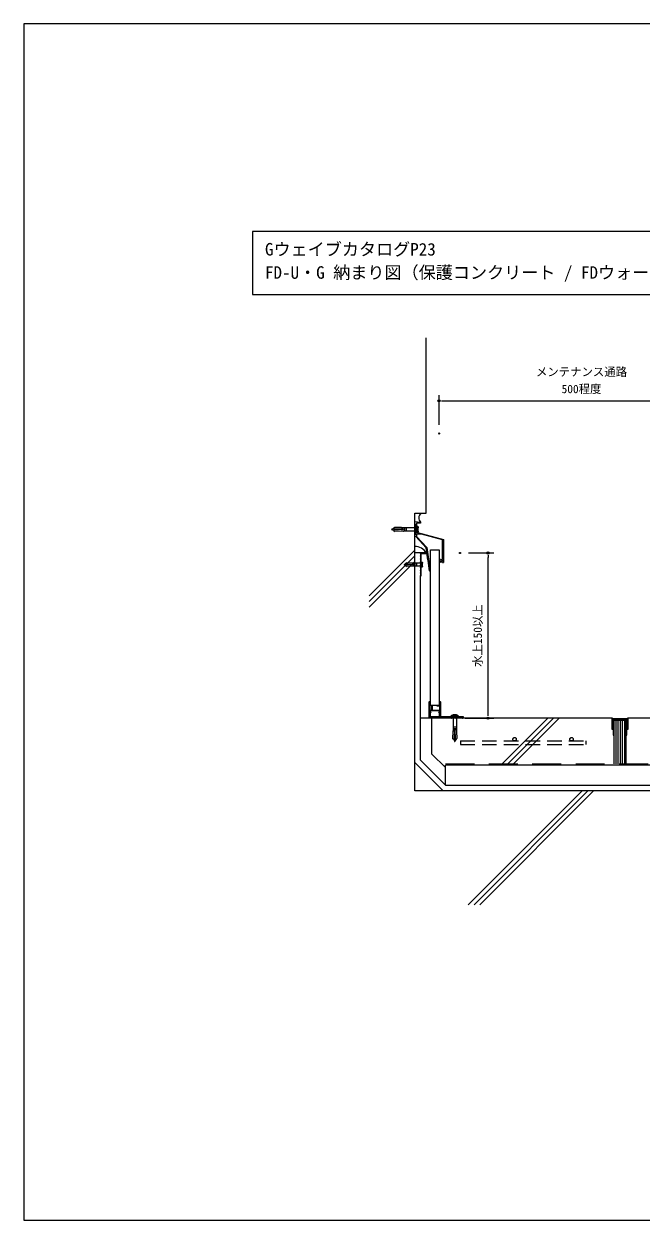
# Model space of a CAD drawing. Units: millimetres, scale not verified. Extents: x -1485 to 1485, y -1050 to 1050.
# Drawn here: x -1485 to -402, y -1050 to 1050 of the extents above; entities that cross this region are included whole.
import ezdxf
from ezdxf.enums import TextEntityAlignment as Align

# ---------------------------------------------------------------- set-up
doc = ezdxf.new("R2010")
doc.units = ezdxf.units.MM
doc.header["$LTSCALE"] = 4
doc.header["$PDMODE"] = 32
doc.header["$PDSIZE"] = 2
doc.linetypes.add('USER1', pattern=[19.05, 12.7, -6.35])
doc.linetypes.add('USER2', pattern=[9.525, 6.35, -3.175])
for name, color, linetype, lineweight in [('0-0_0', 7, 'Continuous', 18), ('0-3_HATCH', 9, 'Continuous', 18), ('0-4_KUTAI', 3, 'Continuous', 18), ('0-5_BOUSUI', 1, 'Continuous', 18), ('0-6_KANAMONO_SCREW', 4, 'Continuous', 18), ('0-7_dannnetu', 6, 'Continuous', 18), ('0-8_KANAMONO', 4, 'Continuous', 18), ('0-9_buhin', 2, 'Continuous', 18), ('0-A_tensen', 7, 'USER2', 18), ('0-C_MOJI', 7, 'Continuous', 18), ('0-F_bousui2', 7, 'USER1', 18)]:
    doc.layers.add(name, color=color, linetype=linetype, lineweight=lineweight)
doc.layers.add('0-1_WAKU', color=7, linetype='Continuous')
doc.layers.add('0-2_DEFPOINTS', color=7, linetype='Continuous')
doc.styles.add('ＭＳ ゴシック', font='')
doc.styles.get('ＭＳ ゴシック').set_extended_font_data('MS Gothic')

# ---------------------------------------------------------------- blocks, each defined once
blk = doc.blocks.new('hps6-15-40')
at = {"layer": '0-6_KANAMONO_SCREW'}
for p, q in [((-5.5, 2), (5.5, 2)), ((-5.5, 0), (-5.5, 2)), ((-5.5, 0), (-4, 0)), ((-4.25, 2.5), (-3, 2.75)), ((-4.25, 2.5), (-4.25, 2)), ((-4, 0), (4, 0)), ((3, 2.75), (-3, 2.75)), ((4, 0), (5.5, 0)), ((4.25, 2), (4.25, 2.5)), ((5.5, 2), (5.5, 0)), ((-3, -1), (-3, -23)), ((-3, -18), (3, -18)), ((-3, -21), (3, -21)), ((3, -1), (3, -23)), ((-3.154, -26.497), (-3.689, -38.622)), ((-3, -40), (-3.689, -38.622)), ((-2.905, -26.508), (-3.154, -26.497)), ((-3.011, -23.25), (-3.143, -26.247)), ((-2.893, -26.258), (-3.143, -26.247)), ((-2.761, -23.261), (-3.011, -23.25)), ((-2.75, -23.011), (-3, -23)), ((-1, -40), (-3, -40)), ((-2.75, -23.011), (-2.905, -26.508)), ((-1.913, -40), (-0.462, -43.504)), ((-1.616, -40.717), (1.251, -40)), ((-0.25, -23), (-1, -40)), ((-0.958, -39.052), (0.937, -38.579)), ((-0.891, -37.536), (0.872, -37.095)), ((-0.824, -36.019), (0.806, -35.611)), ((-0.757, -34.502), (0.741, -34.128)), ((-0.691, -32.985), (0.675, -32.644)), ((-0.624, -31.469), (0.61, -31.16)), ((-0.557, -29.952), (0.545, -29.677)), ((-0.49, -28.435), (0.479, -28.193)), ((-0.423, -26.919), (0.414, -26.709)), ((-0.356, -25.402), (0.348, -25.226)), ((-0.289, -23.885), (0.283, -23.742)), ((-0.25, -23), (0.25, -23)), ((0.25, -23), (1, -40)), ((1.913, -40), (0.462, -43.504)), ((1, -40), (3, -40)), ((2.75, -23.011), (3, -23)), ((2.75, -23.011), (2.905, -26.508)), ((2.761, -23.261), (3.011, -23.25)), ((2.893, -26.258), (3.143, -26.247)), ((2.905, -26.508), (3.154, -26.497)), ((3, -40), (3.689, -38.622)), ((3.011, -23.25), (3.143, -26.247)), ((3.154, -26.497), (3.689, -38.622))]:
    blk.add_line(p, q, dxfattribs=at)
blk.add_lwpolyline([(3, 2.75), (4.25, 2.5), (-4.25, 2.5)], dxfattribs=at)
for centre, radius, start, end in [((-4, -1), 1, 0, 90), ((4, -1), 1, 90, 180), ((0, -43.313), 0.5, 202.5, 337.5)]:
    blk.add_arc(centre, radius, start, end, dxfattribs=at)
blk = doc.blocks.new('hps-5-10-30')
at = {"layer": '0-6_KANAMONO_SCREW'}
for p, q in [((-4.583, 1.667), (4.583, 1.667)), ((-4.583, 0), (-4.583, 1.667)), ((-4.583, 0), (-3.333, 0)), ((-3.542, 2.083), (-2.5, 2.292)), ((3.542, 2.083), (-3.542, 2.083)), ((-3.542, 2.083), (-3.542, 1.667)), ((-3.333, 0), (3.333, 0)), ((2.5, 2.292), (-2.5, 2.292)), ((2.5, 2.292), (3.542, 2.083)), ((3.333, 0), (4.583, 0)), ((3.542, 1.667), (3.542, 2.083)), ((4.583, 1.667), (4.583, 0)), ((-2.629, -15.57), (-3.074, -25.674)), ((-2.42, -15.579), (-2.629, -15.57)), ((-2.509, -12.864), (-2.619, -15.362)), ((-2.411, -15.371), (-2.619, -15.362)), ((-2.301, -12.873), (-2.509, -12.864)), ((-2.5, -0.833), (-2.5, -12.656)), ((-2.5, -8.489), (2.5, -8.489)), ((-2.5, -10.989), (2.5, -10.989)), ((-2.292, -12.665), (-2.5, -12.656)), ((-2.292, -12.665), (-2.42, -15.579)), ((-0.208, -12.656), (-0.833, -26.823)), ((-0.575, -20.977), (0.563, -20.693)), ((-0.52, -19.713), (0.508, -19.456)), ((-0.464, -18.449), (0.454, -18.22)), ((-0.408, -17.185), (0.399, -16.984)), ((-0.352, -15.921), (0.345, -15.747)), ((-0.297, -14.657), (0.29, -14.511)), ((-0.241, -13.394), (0.236, -13.274)), ((-0.208, -12.656), (0.208, -12.656)), ((0.208, -12.656), (0.833, -26.823)), ((2.292, -12.665), (2.5, -12.656)), ((2.292, -12.665), (2.42, -15.579)), ((2.301, -12.873), (2.509, -12.864)), ((2.411, -15.371), (2.619, -15.362)), ((2.42, -15.579), (2.629, -15.57)), ((2.5, -0.833), (2.5, -12.656)), ((2.509, -12.864), (2.619, -15.362)), ((2.629, -15.57), (3.074, -25.674)), ((-1.595, -26.823), (-0.385, -29.743)), ((-1.347, -27.42), (1.043, -26.823)), ((-0.798, -26.033), (0.781, -25.638)), ((-0.743, -24.769), (0.727, -24.402)), ((-0.687, -23.505), (0.672, -23.165)), ((-0.631, -22.241), (0.617, -21.929)), ((1.595, -26.823), (0.385, -29.743)), ((0.833, -26.823), (2.5, -26.823)), ((2.5, -26.823), (3.074, -25.674))]:
    blk.add_line(p, q, dxfattribs=at)
blk.add_lwpolyline([(-0.833, -26.823), (-2.5, -26.823), (-3.074, -25.674)], dxfattribs=at)
for centre, radius, start, end in [((-3.333, -0.833), 0.833, 0, 90), ((3.333, -0.833), 0.833, 90, 180), ((0, -29.583), 0.417, 202.5, 337.5)]:
    blk.add_arc(centre, radius, start, end, dxfattribs=at)
blk = doc.blocks.new('_Dot')
at = {"layer": '0-0_0'}
for p, q in [((-0.5, 0), (-1, 0)), ((0.25, 0), (-0.25, 0))]:
    blk.add_line(p, q, dxfattribs=at)
blk.add_circle((0, 0), 0.25, dxfattribs=at)
blk = doc.blocks.new('D4')
at = {"layer": '0-2_DEFPOINTS'}
for p in [(765.35, 1171.199), (814.547, 1171.199), (759.154, 881.199)]:
    blk.add_point(p, dxfattribs=at)
at = {"layer": '0-C_MOJI'}
for p, q in [((780.35, 1171.199), (824.547, 1171.199)), ((814.547, 889.199), (814.547, 1163.199)), ((774.154, 881.199), (824.547, 881.199))]:
    blk.add_line(p, q, dxfattribs=at)
at = {"layer": '0-C_MOJI', "xscale": 8, "yscale": 8}
for p, rotation in [((814.547, 1171.199), 90), ((814.547, 881.199), 270)]:
    blk.add_blockref('_Dot', p, dxfattribs=dict(at, rotation=rotation))
at = {"layer": '0-C_MOJI', "style": 'ＭＳ ゴシック'}
blk.add_text('水上150以上', height=14.66, rotation=90, dxfattribs=at).set_placement((808.176, 971.199), align=Align.BOTTOM_LEFT)
blk = doc.blocks.new('D8')
at = {"layer": '0-2_DEFPOINTS'}
for p in [(1228.654, 1438.309), (728.654, 1380.888), (1228.654, 1380.388)]:
    blk.add_point(p, dxfattribs=at)
at = {"layer": '0-C_MOJI'}
for p, q in [((728.654, 1395.888), (728.654, 1448.309)), ((736.654, 1438.309), (1220.654, 1438.309)), ((1228.654, 1395.388), (1228.654, 1448.309))]:
    blk.add_line(p, q, dxfattribs=at)
at = {"layer": '0-C_MOJI', "xscale": 8, "yscale": 8, "rotation": 180}
blk.add_blockref('_Dot', (728.654, 1438.309), dxfattribs=at)
at = {"layer": '0-C_MOJI', "xscale": 8, "yscale": 8}
blk.add_blockref('_Dot', (1228.654, 1438.309), dxfattribs=at)
at = {"layer": '0-C_MOJI', "style": 'ＭＳ ゴシック'}
for s, p in [('メンテナンス通路', (898.654, 1477.361)), ('500程度', (943.654, 1447.361))]:
    blk.add_text(s, height=14.66, dxfattribs=at).set_placement(p, align=Align.BOTTOM_LEFT)

msp = doc.modelspace()

# ---------------------------------------------------------------- linework, layer by layer
at = {"layer": '0-0_0'}
msp.add_lwpolyline([(-1485, -1050), (1485, -1050), (1485, 1050), (-1485, 1050)], close=True, dxfattribs=at)
at = {"layer": '0-3_HATCH'}
for p, q in [((-878.846, 46.199), (-798.846, 126.199)), ((-878.846, 36.199), (-798.846, 116.199)), ((-878.846, 26.199), (-798.846, 106.199)), ((-565.455, -168.801), (-645.455, -248.801)), ((-555.455, -168.801), (-635.455, -248.801)), ((-545.455, -168.801), (-625.455, -248.801)), ((-705.072, -496.301), (-505.072, -296.301)), ((-695.072, -496.301), (-495.072, -296.301)), ((-685.072, -496.301), (-485.072, -296.301))]:
    msp.add_line(p, q, dxfattribs=at)
at = {"layer": '0-4_KUTAI'}
for p, q in [((-452.846, -168.801), (-768.846, -168.801)), ((-445.632, -248.801), (-445.632, -172.301)), ((-441.882, -248.801), (-441.882, -172.301)), ((-438.132, -248.801), (-438.132, -172.301)), ((-434.382, -248.801), (-434.382, -172.301)), ((-430.632, -248.801), (-430.632, -172.301)), ((714.33, -168.801), (-424.846, -168.801)), ((-749.349, -296.301), (-798.846, -246.803)), ((714.33, -296.301), (-798.846, -296.301))]:
    msp.add_line(p, q, dxfattribs=at)
for points in [[(-798.846, -296.301), (-798.846, 191.199), (-778.846, 191.199), (-778.846, 498.939)], [(-448.846, -248.801), (-448.846, -172.301), (-428.846, -172.301), (-428.846, -248.801)]]:
    msp.add_lwpolyline(points, dxfattribs=at)
for points in [[(-426.346, -169.301), (-425.846, -168.801), (-424.846, -168.801), (-424.846, -171.801), (-425.346, -171.801), (-425.346, -186.801), (-424.846, -186.801), (-424.846, -188.801), (-426.346, -188.801), (-426.346, -170.301), (-451.346, -170.301), (-451.346, -188.801), (-452.846, -188.801), (-452.846, -186.801), (-452.346, -186.801), (-452.346, -171.801), (-452.846, -171.801), (-452.846, -168.801), (-451.846, -168.801), (-451.346, -169.301), (-438.846, -169.301)], [(-427.846, -170.801), (-427.846, -171.801), (-429.846, -171.801), (-429.846, -172.301), (-427.846, -172.301), (-427.846, -183.801), (-428.346, -183.801), (-427.846, -184.801), (-427.846, -197.801), (-428.346, -197.801), (-427.846, -198.801), (-426.846, -198.801), (-426.846, -172.301), (-426.346, -172.301), (-426.346, -170.301), (-451.346, -170.301), (-451.346, -172.301), (-450.846, -172.301), (-450.846, -198.801), (-449.846, -198.801), (-449.346, -197.801), (-449.846, -197.801), (-449.846, -184.801), (-449.346, -183.801), (-449.846, -183.801), (-449.846, -172.301), (-447.846, -172.301), (-447.846, -171.801), (-449.846, -171.801), (-449.846, -170.801)]]:
    msp.add_lwpolyline(points, close=True, dxfattribs=at)
at = {"layer": '0-5_BOUSUI'}
for p, q in [((-788.846, 121.199), (-798.846, 121.199)), ((-745.207, -286.301), (714.33, -286.301))]:
    msp.add_line(p, q, dxfattribs=at)
msp.add_lwpolyline([(-745.207, -286.301), (-788.846, -242.661), (-788.846, 81.499)], dxfattribs=at)
for centre, radius, start, end in [((-781.17, 182.813), 10.954, 130.03846, 225.51003), ((-798.291, 110.845), 21.759, 28.41663, 91.46344)]:
    msp.add_arc(centre, radius, start, end, dxfattribs=at)
at = {"layer": '0-7_dannnetu'}
for p, q in [((-768.846, -168.801), (-788.846, -168.801)), ((714.33, -251.301), (-745.207, -251.301)), ((-745.207, -286.301), (-745.207, -251.301))]:
    msp.add_line(p, q, dxfattribs=at)
msp.add_lwpolyline([(-745.207, -255.517), (-768.846, -231.877), (-768.846, -168.801)], dxfattribs=at)
at = {"layer": '0-8_KANAMONO'}
for p, q in [((-778.846, 120.299), (-778.846, 120.899)), ((-753.846, 108.943), (-753.846, 109.499)), ((-753.846, 105.499), (-753.846, 106.056)), ((-753.523, 108.467), (-753.596, 108.51)), ((-753.596, 106.489), (-753.523, 106.531)), ((-772.421, 89.499), (-772.724, 89.499)), ((-749.046, 104.499), (-749.946, 104.499)), ((-788.546, 81.199), (-787.946, 81.199)), ((-773.846, -165.501), (-773.846, -140.301)), ((-753.846, -140.301), (-753.846, -165.501)), ((-773.846, -168.501), (-773.846, -166.101)), ((-772.846, -165.801), (-773.546, -165.801)), ((-773.546, -165.801), (-772.846, -165.801)), ((-772.846, -164.352), (-772.846, -160.384)), ((-771.846, -160.384), (-771.846, -163.815)), ((-771.2, -157.426), (-771.122, -158.088)), ((-770.97, -165.801), (-756.722, -165.801)), ((-759.846, -147.501), (-759.846, -147.101)), ((-755.846, -163.815), (-755.846, -160.384)), ((-754.846, -160.384), (-754.846, -164.352)), ((-754.146, -165.801), (-754.846, -165.801)), ((-713.846, -166.101), (-713.846, -168.501)), ((-772.846, -168.801), (-773.546, -168.801)), ((-754.146, -168.801), (-754.846, -168.801)), ((-734.146, -168.801), (-734.846, -168.801)), ((-714.146, -168.801), (-714.846, -168.801))]:
    msp.add_line(p, q, dxfattribs=at)
for points in [[(-775.954, 109.405), (-778.846, 129.999), (-797.346, 149.999), (-798.846, 149.999), (-798.846, 153.999), (-797.346, 153.999), (-797.346, 170.999), (-798.846, 170.999), (-798.846, 176.199), (-788.846, 174.999), (-788.846, 173.499), (-795.846, 173.499), (-795.846, 162.799), (-796.146, 162.499), (-795.846, 162.199), (-795.846, 159.127)], [(-753.346, 109.999), (-750.146, 109.999), (-750.146, 144.002), (-787.457, 153.999), (-795.846, 153.999), (-795.846, 150.292), (-777.615, 130.583), (-771.926, 90.069)], [(-794.364, 157.196), (-748.846, 144.999), (-748.846, 104.699)], [(-779.146, 121.199), (-788.846, 121.199), (-789.646, 120.449), (-788.846, 119.699), (-788.846, 116.199), (-789.646, 115.449), (-788.846, 114.699), (-788.846, 111.199), (-789.646, 110.449), (-788.846, 109.699), (-788.846, 106.199), (-789.646, 105.449), (-788.846, 104.699), (-788.846, 101.199), (-789.646, 100.449)], [(-787.646, 81.499), (-787.646, 119.999), (-779.146, 119.999)], [(-773.219, 89.93), (-775.756, 107.991), (-775.954, 109.405)], [(-789.646, 100.449), (-788.846, 99.699), (-788.846, 96.199), (-789.646, 95.449), (-788.846, 94.699), (-788.846, 91.199), (-789.646, 90.449), (-788.846, 89.699), (-788.846, 86.199), (-789.646, 85.449), (-788.846, 84.699), (-788.846, 81.499)], [(-750.146, 104.699), (-750.146, 104.999), (-753.346, 104.999)], [(-772.846, -140.301), (-772.846, -154.801), (-769.346, -154.801), (-769.346, -147.301)], [(-759.546, -146.801), (-754.846, -146.801), (-754.846, -140.301)], [(-754.846, -164.601), (-754.846, -155.801), (-772.846, -155.801), (-772.846, -164.601)], [(-764.304, -166.801), (-772.546, -166.801), (-772.546, -168.501)], [(-768.346, -147.301), (-768.346, -154.801), (-754.846, -154.801), (-754.846, -147.801), (-759.546, -147.801)], [(-755.146, -168.501), (-755.146, -166.801), (-763.388, -166.801)], [(-754.846, -165.801), (-729.146, -165.801), (-728.846, -166.101), (-728.546, -165.801), (-714.146, -165.801)], [(-735.146, -168.501), (-735.146, -166.801), (-753.846, -166.801), (-753.846, -168.501)], [(-715.146, -168.501), (-715.146, -166.801), (-733.846, -166.801), (-733.846, -168.501)]]:
    msp.add_lwpolyline(points, dxfattribs=at)
for centre, radius, start, end in [((-793.846, 159.127), 2, 180, 255), ((-779.146, 120.899), 0.3, 360, 90), ((-779.146, 120.299), 0.3, 270, 0), ((-753.346, 109.499), 0.5, 90, 180), ((-753.346, 108.943), 0.5, 180, 240), ((-753.346, 106.056), 0.5, 120, 180), ((-753.346, 105.499), 0.5, 180, 270), ((-753.273, 108.9), 0.5, 240, 315.52249), ((-753.273, 106.098), 0.5, 44.47751, 120), ((-751.846, 107.499), 1.5, 224.47751, 135.52249), ((-772.724, 89.999), 0.5, 187.99356, 270), ((-772.421, 89.999), 0.5, 270, 7.99356), ((-749.946, 104.699), 0.2, 180, 270), ((-749.046, 104.699), 0.2, 270, 0), ((-788.546, 81.499), 0.3, 180, 270), ((-787.946, 81.499), 0.3, 270, 360), ((-773.346, -140.301), 0.5, 90, 180), ((-773.346, -140.301), 0.5, 360, 90), ((-768.846, -147.301), 0.5, 90, 180), ((-768.846, -147.301), 0.5, 360, 90), ((-759.546, -147.101), 0.3, 90, 180), ((-754.346, -140.301), 0.5, 90, 180), ((-754.346, -140.301), 0.5, 360, 90), ((-773.546, -165.501), 0.3, 180, 270), ((-773.546, -166.101), 0.3, 90, 180), ((-767.904, -160.366), 4.942, 144.75743, 180.21232), ((-772.559, -164.361), 0.287, 178.22094, 252.30783), ((-772.846, -165.201), 0.6, 270, 90), ((-772.846, -165.201), 0.6, 270, 70.52878), ((-771.531, -157.801), 0.5, 48.59038, 144.96975), ((-767.92, -160.36), 3.926, 144.62785, 180.3419), ((-771.53, -163.808), 0.316, 181.26941, 225.55703), ((-772.846, -165.201), 1.6, 350.91528, 46.82645), ((-770.978, -165.508), 0.293, 169.37723, 271.53805), ((-763.846, -167.001), 0.5, 23.57818, 156.42182), ((-759.546, -147.501), 0.3, 180, 270), ((-756.719, -165.504), 0.297, 269.33585, 9.74887), ((-756.161, -157.801), 0.5, 131.40962, 215.03025), ((-759.846, -160.384), 4, 360, 35.03025), ((-756.161, -157.801), 0.5, 35.03025, 131.40962), ((-754.846, -165.201), 1.6, 133.17355, 189.08472), ((-756.193, -163.795), 0.347, 316.48975, 356.6838), ((-759.846, -160.384), 5, 360, 35.03025), ((-754.846, -165.201), 0.6, 90, 270), ((-754.846, -165.201), 0.6, 109.47122, 270), ((-755.157, -164.345), 0.311, 290.86673, 358.60449), ((-754.146, -165.501), 0.3, 270, 360), ((-714.146, -166.101), 0.3, 0, 90), ((-773.546, -168.501), 0.3, 180, 270), ((-772.846, -168.501), 0.3, 270, 360), ((-754.846, -168.501), 0.3, 180, 270), ((-754.146, -168.501), 0.3, 270, 360), ((-734.846, -168.501), 0.3, 180, 270), ((-734.146, -168.501), 0.3, 270, 360), ((-714.846, -168.501), 0.3, 180, 270), ((-714.146, -168.501), 0.3, 270, 360)]:
    msp.add_arc(centre, radius, start, end, dxfattribs=at)
at = {"layer": '0-9_buhin'}
msp.add_lwpolyline([(-756.346, -146.801), (-771.346, -146.801), (-771.346, 126.499), (-756.346, 126.499)], close=True, dxfattribs=at)
at = {"layer": '0-A_tensen'}
for p, q in [((-718.846, -208.801), (-718.846, -214.801)), ((-718.846, -214.801), (-498.846, -214.801))]:
    msp.add_line(p, q, dxfattribs=at)
msp.add_lwpolyline([(-718.846, -208.801), (-498.846, -208.801), (-498.846, -214.801)], dxfattribs=at)
for centre in [(-623.846, -205.801), (-523.846, -205.801)]:
    msp.add_circle(centre, 3, dxfattribs=at)
at = {"layer": '0-C_MOJI'}
msp.add_lwpolyline([(-1083.697, 574.748), (-58.45, 574.748), (-58.45, 685.766), (-1083.697, 685.766)], close=True, dxfattribs=at)
at = {"layer": '0-F_bousui2'}
msp.add_line((-745.207, -248.801), (714.33, -248.801), dxfattribs=at)

# ---------------------------------------------------------------- block references
at = {"layer": '0-1_WAKU', "rotation": 270}
msp.add_blockref('hps-5-10-30', (-787.646, 100.749), dxfattribs=at)
at = {"layer": '0-6_KANAMONO_SCREW', "rotation": 270}
msp.add_blockref('hps6-15-40', (-795.846, 162.499), dxfattribs=at)
at = {"layer": '0-6_KANAMONO_SCREW'}
msp.add_blockref('hps6-15-40', (-728.846, -165.801), dxfattribs=at)
at = {"layer": '0-C_MOJI'}
for name in ['D8', 'D4']:
    msp.add_blockref(name, (-1485, -1050), dxfattribs=at)

# ---------------------------------------------------------------- texts
at = {"layer": '0-C_MOJI', "style": 'ＭＳ ゴシック'}
for s, p in [('GウェイブカタログP23', (-1061.949, 636.804)), ('FD-U・G 納まり図（保護コンクリート / FDウォール100R）', (-1061.949, 596.01))]:
    msp.add_text(s, height=21.99, dxfattribs=at).set_placement(p, align=Align.BOTTOM_LEFT)

doc.saveas('drawing.dxf')
